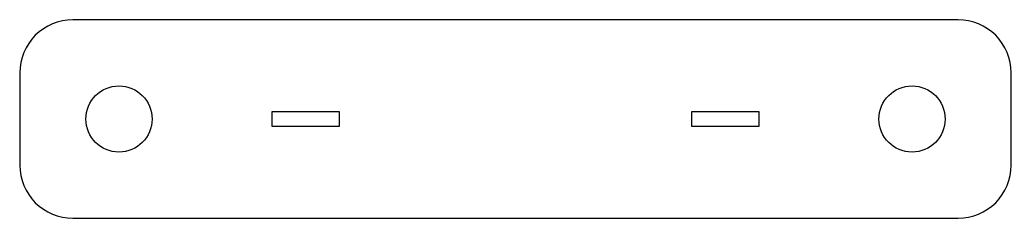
# Model space of a CAD drawing. Extents: x -75 to 75, y -15 to 15.
import ezdxf

# ---------------------------------------------------------------- set-up
doc = ezdxf.new("R2010")
doc.units = 0

msp = doc.modelspace()

# ---------------------------------------------------------------- linework, layer by layer
at = {"layer": '1'}
msp.add_lwpolyline([(75, 7, 0.414214), (67, 15), (-67, 15, 0.414214), (-75, 7), (-75, -7, 0.414214), (-67, -15), (67, -15, 0.414214), (75, -7)], format="xyb", close=True, dxfattribs=at)
for points in [[(-26.65, 1.1), (-36.85, 1.1), (-36.85, -1.1), (-26.65, -1.1)], [(36.85, 1.1), (26.65, 1.1), (26.65, -1.1), (36.85, -1.1)]]:
    msp.add_lwpolyline(points, close=True, dxfattribs=at)
for centre in [(-60, 0), (60, 0)]:
    msp.add_circle(centre, 5, dxfattribs=at)

doc.saveas('drawing.dxf')
